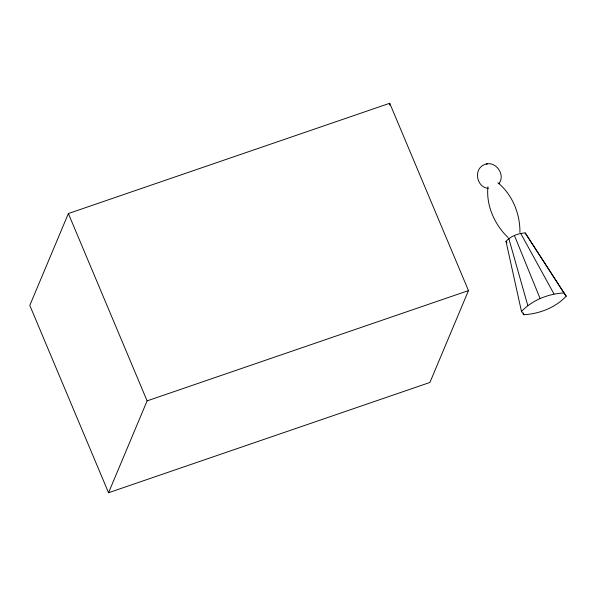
<?xml version="1.0" encoding="UTF-8"?>
<svg xmlns="http://www.w3.org/2000/svg" width="596" height="596" viewBox="0 0 596 596"><rect width="100%" height="100%" fill="white"/><g stroke="black" fill="none" stroke-linecap="round" stroke-linejoin="round"><path stroke-width="0.89" d="M389.65 105.105L389.732 103.264L68.369 213.547L29.8 305.405L108.546 492.736L429.917 382.453L468.478 290.595L389.732 103.264M519.913 232.425C520.278 214.083 512.307 194.37 497.861 182.756M487.968 186.749C485.889 205.315 494.71 224.856 508.075 237.536M108.546 492.736L147.115 400.877L68.369 213.547M498.822 183.769C506.295 174.464 494.814 159.445 484.027 164.831C473.224 169.465 476.658 187.516 488.288 188.343M505.997 241.32C510.854 236.105 518.148 233.327 525.18 232.917L566.2 296.175C555.465 307.692 539.343 313.846 523.795 314.74L521.493 311.514L505.997 241.32L507.032 242.781M521.493 311.514C532.228 299.989 548.35 293.835 563.905 292.941L566.2 296.175M147.115 400.877L468.478 290.595M487.588 163.84L486.254 164.064M525.18 232.917L563.905 292.941M520.673 233.341L553.945 293.88M514.423 235.487L540.132 298.618M508.82 238.534L527.736 305.353M523.377 312.945L523.795 314.74"/></g></svg>
